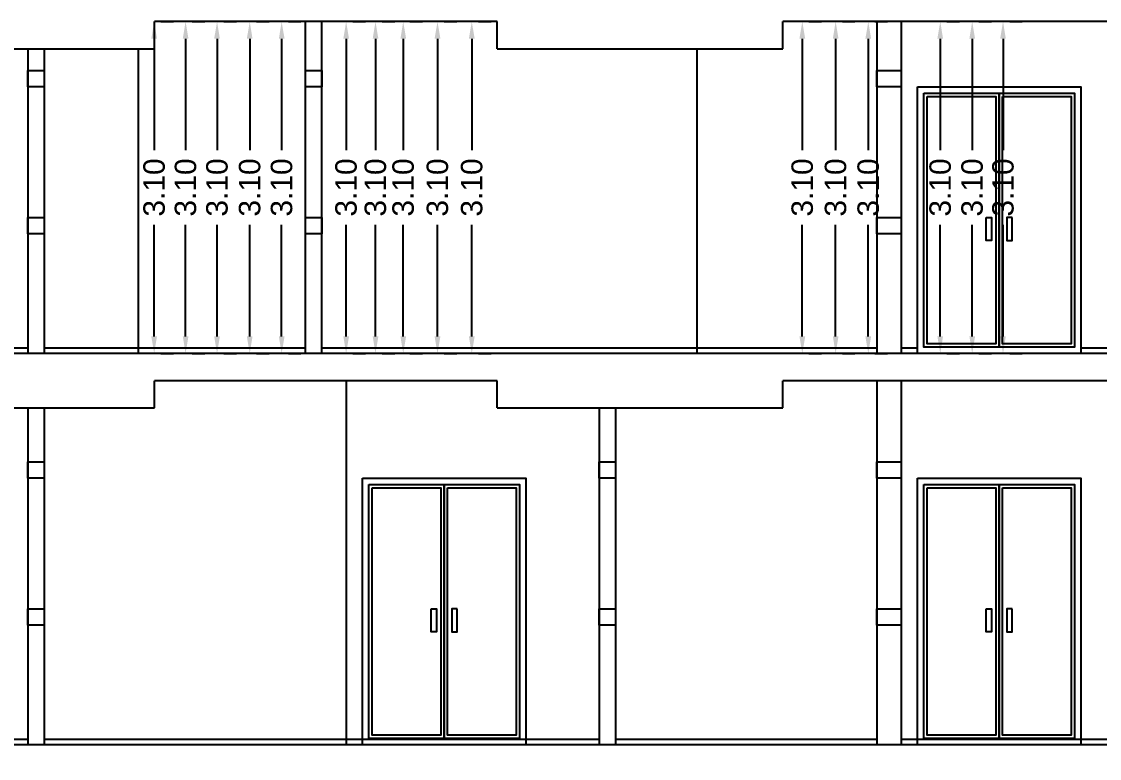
# Model space of a CAD drawing. Header units: metres. Extents: x 2754 to 3501, y 1112 to 1514.
# Drawn here: x 3376.34 to 3386.41, y 1421.4 to 1428.28 of the extents above; entities that cross this region are included whole.
import ezdxf

# ---------------------------------------------------------------- set-up
doc = ezdxf.new("R2010")
doc.units = ezdxf.units.M
for name, color, linetype in [('AR-COLUMN', 2, 'Continuous'), ('AR-ELEVATION', 2, 'Continuous'), ('AR-THIN', 8, 'Continuous'), ('AR-WALL', 7, 'Continuous'), ('BLK_1_FLR_2_AC_ROOM_1', 3, 'Continuous'), ('BLK_1_FLR_2_AC_ROOM_10', 3, 'Continuous'), ('BLK_1_FLR_2_AC_ROOM_11', 3, 'Continuous'), ('BLK_1_FLR_2_AC_ROOM_12', 3, 'Continuous'), ('BLK_1_FLR_2_AC_ROOM_13', 3, 'Continuous'), ('BLK_1_FLR_2_AC_ROOM_14', 3, 'Continuous'), ('BLK_1_FLR_2_AC_ROOM_15', 3, 'Continuous'), ('BLK_1_FLR_2_AC_ROOM_16', 3, 'Continuous'), ('BLK_1_FLR_2_AC_ROOM_2', 3, 'Continuous'), ('BLK_1_FLR_2_AC_ROOM_3', 3, 'Continuous'), ('BLK_1_FLR_2_AC_ROOM_5', 3, 'Continuous'), ('BLK_1_FLR_2_AC_ROOM_6', 3, 'Continuous'), ('BLK_1_FLR_2_AC_ROOM_7', 3, 'Continuous'), ('BLK_1_FLR_2_AC_ROOM_8', 3, 'Continuous'), ('BLK_1_FLR_2_AC_ROOM_9', 3, 'Continuous')]:
    doc.layers.add(name, color=color, linetype=linetype)
doc.styles.get("Standard").update_dxf_attribs({"font": 'arial.ttf'})
doc.dimstyles.new('STANDARD$0', dxfattribs={"dimtxt": 7, "dimasz": 3, "dimexe": 3, "dimexo": 1, "dimgap": 1.5, "dimtad": 1, "dimdec": 1, "dimzin": 1, "dimdsep": 46, "dimlunit": 4, "dimtxsty": 'Standard', "dimblk": 'OBLIQUE', "dimcen": 0.09375, "dimdle": 1, "dimclrd": 8, "dimclre": 8, "dimclrt": 7, "dimadec": 1, "dimazin": 0, "dimtfac": 1, "dimtdec": 1, "dimtix": 1, "dimtmove": 2, "dimatfit": 3, "dimldrblk": 'ARCHTICK', "dimfxl": 0, "dimfrac": 2, "dimtolj": 1, "dimtzin": 0, "dimarcsym": 0})

# ---------------------------------------------------------------- blocks, each defined once
blk = doc.blocks.new('*D68')
at = {"layer": 'BLK_1_FLR_2_AC_ROOM_2', "color": 0, "lineweight": -2}
for p, q in [((3377.939, 1428.279), (3378.056, 1428.279)), ((3377.876, 1428.119), (3377.876, 1427.079)), ((3377.876, 1425.34), (3377.876, 1426.38)), ((3377.939, 1425.18), (3378.056, 1425.18))]:
    blk.add_line(p, q, dxfattribs=at)
at = {"layer": 'BLK_1_FLR_2_AC_ROOM_2', "color": 0}
for points in [[(3377.85, 1428.119), (3377.903, 1428.119), (3377.876, 1428.279)], [(3377.85, 1425.34), (3377.903, 1425.34), (3377.876, 1425.18)]]:
    blk.add_solid(points, dxfattribs=at)
at = {"layer": 'Defpoints', "color": 0}
for p in [(3377.876, 1428.279), (3377.876, 1425.18), (3377.876, 1425.18)]:
    blk.add_point(p, dxfattribs=at)
at = {"layer": 'BLK_1_FLR_2_AC_ROOM_2', "color": 0, "insert": (3377.876, 1426.73), "char_height": 0.2, "attachment_point": 5, "rotation": 90}
blk.add_mtext('\\A1;3.10', dxfattribs=at)
blk = doc.blocks.new('*D69')
at = {"layer": 'BLK_1_FLR_2_AC_ROOM_1', "color": 0, "lineweight": -2}
for p, q in [((3377.645, 1428.279), (3377.763, 1428.279)), ((3377.583, 1428.119), (3377.583, 1427.079)), ((3377.583, 1425.34), (3377.583, 1426.38)), ((3377.645, 1425.18), (3377.763, 1425.18))]:
    blk.add_line(p, q, dxfattribs=at)
at = {"layer": 'BLK_1_FLR_2_AC_ROOM_1', "color": 0}
for points in [[(3377.556, 1428.119), (3377.609, 1428.119), (3377.583, 1428.279)], [(3377.556, 1425.34), (3377.609, 1425.34), (3377.583, 1425.18)]]:
    blk.add_solid(points, dxfattribs=at)
at = {"layer": 'Defpoints', "color": 0}
for p in [(3377.583, 1428.279), (3377.583, 1425.18), (3377.583, 1425.18)]:
    blk.add_point(p, dxfattribs=at)
at = {"layer": 'BLK_1_FLR_2_AC_ROOM_1', "color": 0, "insert": (3377.583, 1426.73), "char_height": 0.2, "attachment_point": 5, "rotation": 90}
blk.add_mtext('\\A1;3.10', dxfattribs=at)
blk = doc.blocks.new('*D70')
at = {"layer": 'BLK_1_FLR_2_AC_ROOM_3', "color": 0, "lineweight": -2}
for p, q in [((3378.232, 1428.279), (3378.35, 1428.279)), ((3378.17, 1428.119), (3378.17, 1427.079)), ((3378.17, 1425.34), (3378.17, 1426.38)), ((3378.232, 1425.18), (3378.35, 1425.18))]:
    blk.add_line(p, q, dxfattribs=at)
at = {"layer": 'BLK_1_FLR_2_AC_ROOM_3', "color": 0}
for points in [[(3378.143, 1428.119), (3378.196, 1428.119), (3378.17, 1428.279)], [(3378.143, 1425.34), (3378.196, 1425.34), (3378.17, 1425.18)]]:
    blk.add_solid(points, dxfattribs=at)
at = {"layer": 'Defpoints', "color": 0}
for p in [(3378.17, 1428.279), (3378.17, 1425.18), (3378.17, 1425.18)]:
    blk.add_point(p, dxfattribs=at)
at = {"layer": 'BLK_1_FLR_2_AC_ROOM_3', "color": 0, "insert": (3378.17, 1426.73), "char_height": 0.2, "attachment_point": 5, "rotation": 90}
blk.add_mtext('\\A1;3.10', dxfattribs=at)
blk = doc.blocks.new('*D71')
at = {"layer": 'BLK_1_FLR_2_AC_ROOM_1', "color": 0, "lineweight": -2}
for p, q in [((3378.537, 1428.279), (3378.655, 1428.279)), ((3378.475, 1428.119), (3378.475, 1427.079)), ((3378.475, 1425.34), (3378.475, 1426.38)), ((3378.537, 1425.18), (3378.655, 1425.18))]:
    blk.add_line(p, q, dxfattribs=at)
at = {"layer": 'BLK_1_FLR_2_AC_ROOM_1', "color": 0}
for points in [[(3378.448, 1428.119), (3378.501, 1428.119), (3378.475, 1428.279)], [(3378.448, 1425.34), (3378.501, 1425.34), (3378.475, 1425.18)]]:
    blk.add_solid(points, dxfattribs=at)
at = {"layer": 'Defpoints', "color": 0}
for p in [(3378.475, 1428.279), (3378.475, 1425.18), (3378.475, 1425.18)]:
    blk.add_point(p, dxfattribs=at)
at = {"layer": 'BLK_1_FLR_2_AC_ROOM_1', "color": 0, "insert": (3378.475, 1426.73), "char_height": 0.2, "attachment_point": 5, "rotation": 90}
blk.add_mtext('\\A1;3.10', dxfattribs=at)
blk = doc.blocks.new('*D72')
at = {"layer": 'BLK_1_FLR_2_AC_ROOM_5', "color": 0, "lineweight": -2}
for p, q in [((3378.836, 1428.279), (3378.953, 1428.279)), ((3378.773, 1428.119), (3378.773, 1427.079)), ((3378.773, 1425.34), (3378.773, 1426.38)), ((3378.836, 1425.18), (3378.953, 1425.18))]:
    blk.add_line(p, q, dxfattribs=at)
at = {"layer": 'BLK_1_FLR_2_AC_ROOM_5', "color": 0}
for points in [[(3378.747, 1428.119), (3378.8, 1428.119), (3378.773, 1428.279)], [(3378.747, 1425.34), (3378.8, 1425.34), (3378.773, 1425.18)]]:
    blk.add_solid(points, dxfattribs=at)
at = {"layer": 'Defpoints', "color": 0}
for p in [(3378.773, 1428.279), (3378.773, 1425.18), (3378.773, 1425.18)]:
    blk.add_point(p, dxfattribs=at)
at = {"layer": 'BLK_1_FLR_2_AC_ROOM_5', "color": 0, "insert": (3378.773, 1426.73), "char_height": 0.2, "attachment_point": 5, "rotation": 90}
blk.add_mtext('\\A1;3.10', dxfattribs=at)
blk = doc.blocks.new('*D73')
at = {"layer": 'BLK_1_FLR_2_AC_ROOM_6', "color": 0, "lineweight": -2}
for p, q in [((3379.438, 1428.279), (3379.555, 1428.279)), ((3379.375, 1428.119), (3379.375, 1427.079)), ((3379.375, 1425.34), (3379.375, 1426.38)), ((3379.438, 1425.18), (3379.555, 1425.18))]:
    blk.add_line(p, q, dxfattribs=at)
at = {"layer": 'BLK_1_FLR_2_AC_ROOM_6', "color": 0}
for points in [[(3379.349, 1428.119), (3379.402, 1428.119), (3379.375, 1428.279)], [(3379.349, 1425.34), (3379.402, 1425.34), (3379.375, 1425.18)]]:
    blk.add_solid(points, dxfattribs=at)
at = {"layer": 'Defpoints', "color": 0}
for p in [(3379.375, 1428.279), (3379.375, 1425.18), (3379.375, 1425.18)]:
    blk.add_point(p, dxfattribs=at)
at = {"layer": 'BLK_1_FLR_2_AC_ROOM_6', "color": 0, "insert": (3379.375, 1426.73), "char_height": 0.2, "attachment_point": 5, "rotation": 90}
blk.add_mtext('\\A1;3.10', dxfattribs=at)
blk = doc.blocks.new('*D74')
at = {"layer": 'BLK_1_FLR_2_AC_ROOM_7', "color": 0, "lineweight": -2}
for p, q in [((3379.712, 1428.279), (3379.829, 1428.279)), ((3379.649, 1428.119), (3379.649, 1427.079)), ((3379.649, 1425.34), (3379.649, 1426.38)), ((3379.712, 1425.18), (3379.829, 1425.18))]:
    blk.add_line(p, q, dxfattribs=at)
at = {"layer": 'BLK_1_FLR_2_AC_ROOM_7', "color": 0}
for points in [[(3379.623, 1428.119), (3379.676, 1428.119), (3379.649, 1428.279)], [(3379.623, 1425.34), (3379.676, 1425.34), (3379.649, 1425.18)]]:
    blk.add_solid(points, dxfattribs=at)
at = {"layer": 'Defpoints', "color": 0}
for p in [(3379.649, 1428.279), (3379.649, 1425.18), (3379.649, 1425.18)]:
    blk.add_point(p, dxfattribs=at)
at = {"layer": 'BLK_1_FLR_2_AC_ROOM_7', "color": 0, "insert": (3379.649, 1426.73), "char_height": 0.2, "attachment_point": 5, "rotation": 90}
blk.add_mtext('\\A1;3.10', dxfattribs=at)
blk = doc.blocks.new('*D75')
at = {"layer": 'BLK_1_FLR_2_AC_ROOM_8', "color": 0, "lineweight": -2}
for p, q in [((3379.971, 1428.279), (3380.088, 1428.279)), ((3379.908, 1428.119), (3379.908, 1427.079)), ((3379.908, 1425.34), (3379.908, 1426.38)), ((3379.971, 1425.18), (3380.088, 1425.18))]:
    blk.add_line(p, q, dxfattribs=at)
at = {"layer": 'BLK_1_FLR_2_AC_ROOM_8', "color": 0}
for points in [[(3379.882, 1428.119), (3379.935, 1428.119), (3379.908, 1428.279)], [(3379.882, 1425.34), (3379.935, 1425.34), (3379.908, 1425.18)]]:
    blk.add_solid(points, dxfattribs=at)
at = {"layer": 'Defpoints', "color": 0}
for p in [(3379.908, 1428.279), (3379.908, 1425.18), (3379.908, 1425.18)]:
    blk.add_point(p, dxfattribs=at)
at = {"layer": 'BLK_1_FLR_2_AC_ROOM_8', "color": 0, "insert": (3379.908, 1426.73), "char_height": 0.2, "attachment_point": 5, "rotation": 90}
blk.add_mtext('\\A1;3.10', dxfattribs=at)
blk = doc.blocks.new('*D76')
at = {"layer": 'BLK_1_FLR_2_AC_ROOM_9', "color": 0, "lineweight": -2}
for p, q in [((3380.291, 1428.279), (3380.408, 1428.279)), ((3380.228, 1428.119), (3380.228, 1427.079)), ((3380.228, 1425.34), (3380.228, 1426.38)), ((3380.291, 1425.18), (3380.408, 1425.18))]:
    blk.add_line(p, q, dxfattribs=at)
at = {"layer": 'BLK_1_FLR_2_AC_ROOM_9', "color": 0}
for points in [[(3380.201, 1428.119), (3380.255, 1428.119), (3380.228, 1428.279)], [(3380.201, 1425.34), (3380.255, 1425.34), (3380.228, 1425.18)]]:
    blk.add_solid(points, dxfattribs=at)
at = {"layer": 'Defpoints', "color": 0}
for p in [(3380.228, 1428.279), (3380.228, 1425.18), (3380.228, 1425.18)]:
    blk.add_point(p, dxfattribs=at)
at = {"layer": 'BLK_1_FLR_2_AC_ROOM_9', "color": 0, "insert": (3380.228, 1426.73), "char_height": 0.2, "attachment_point": 5, "rotation": 90}
blk.add_mtext('\\A1;3.10', dxfattribs=at)
blk = doc.blocks.new('*D77')
at = {"layer": 'BLK_1_FLR_2_AC_ROOM_10', "color": 0, "lineweight": -2}
for p, q in [((3380.61, 1428.279), (3380.728, 1428.279)), ((3380.548, 1428.119), (3380.548, 1427.079)), ((3380.548, 1425.34), (3380.548, 1426.38)), ((3380.61, 1425.18), (3380.728, 1425.18))]:
    blk.add_line(p, q, dxfattribs=at)
at = {"layer": 'BLK_1_FLR_2_AC_ROOM_10', "color": 0}
for points in [[(3380.521, 1428.119), (3380.575, 1428.119), (3380.548, 1428.279)], [(3380.521, 1425.34), (3380.575, 1425.34), (3380.548, 1425.18)]]:
    blk.add_solid(points, dxfattribs=at)
at = {"layer": 'Defpoints', "color": 0}
for p in [(3380.548, 1428.279), (3380.548, 1425.18), (3380.548, 1425.18)]:
    blk.add_point(p, dxfattribs=at)
at = {"layer": 'BLK_1_FLR_2_AC_ROOM_10', "color": 0, "insert": (3380.548, 1426.73), "char_height": 0.2, "attachment_point": 5, "rotation": 90}
blk.add_mtext('\\A1;3.10', dxfattribs=at)
blk = doc.blocks.new('*D78')
at = {"layer": 'BLK_1_FLR_2_AC_ROOM_11', "color": 0, "lineweight": -2}
for p, q in [((3383.696, 1428.279), (3383.814, 1428.279)), ((3383.634, 1428.119), (3383.634, 1427.079)), ((3383.634, 1425.34), (3383.634, 1426.38)), ((3383.696, 1425.18), (3383.814, 1425.18))]:
    blk.add_line(p, q, dxfattribs=at)
at = {"layer": 'BLK_1_FLR_2_AC_ROOM_11', "color": 0}
for points in [[(3383.607, 1428.119), (3383.661, 1428.119), (3383.634, 1428.279)], [(3383.607, 1425.34), (3383.661, 1425.34), (3383.634, 1425.18)]]:
    blk.add_solid(points, dxfattribs=at)
at = {"layer": 'Defpoints', "color": 0}
for p in [(3383.634, 1428.279), (3383.634, 1425.18), (3383.634, 1425.18)]:
    blk.add_point(p, dxfattribs=at)
at = {"layer": 'BLK_1_FLR_2_AC_ROOM_11', "color": 0, "insert": (3383.634, 1426.73), "char_height": 0.2, "attachment_point": 5, "rotation": 90}
blk.add_mtext('\\A1;3.10', dxfattribs=at)
blk = doc.blocks.new('*D79')
at = {"layer": 'BLK_1_FLR_2_AC_ROOM_12', "color": 0, "lineweight": -2}
for p, q in [((3384.008, 1428.279), (3384.125, 1428.279)), ((3383.945, 1428.119), (3383.945, 1427.079)), ((3383.945, 1425.34), (3383.945, 1426.38)), ((3384.008, 1425.18), (3384.125, 1425.18))]:
    blk.add_line(p, q, dxfattribs=at)
at = {"layer": 'BLK_1_FLR_2_AC_ROOM_12', "color": 0}
for points in [[(3383.919, 1428.119), (3383.972, 1428.119), (3383.945, 1428.279)], [(3383.919, 1425.34), (3383.972, 1425.34), (3383.945, 1425.18)]]:
    blk.add_solid(points, dxfattribs=at)
at = {"layer": 'Defpoints', "color": 0}
for p in [(3383.945, 1428.279), (3383.945, 1425.18), (3383.945, 1425.18)]:
    blk.add_point(p, dxfattribs=at)
at = {"layer": 'BLK_1_FLR_2_AC_ROOM_12', "color": 0, "insert": (3383.945, 1426.73), "char_height": 0.2, "attachment_point": 5, "rotation": 90}
blk.add_mtext('\\A1;3.10', dxfattribs=at)
blk = doc.blocks.new('*D80')
at = {"layer": 'BLK_1_FLR_2_AC_ROOM_13', "color": 0, "lineweight": -2}
for p, q in [((3384.312, 1428.279), (3384.43, 1428.279)), ((3384.25, 1428.119), (3384.25, 1427.079)), ((3384.25, 1425.34), (3384.25, 1426.38)), ((3384.312, 1425.18), (3384.43, 1425.18))]:
    blk.add_line(p, q, dxfattribs=at)
at = {"layer": 'BLK_1_FLR_2_AC_ROOM_13', "color": 0}
for points in [[(3384.223, 1428.119), (3384.276, 1428.119), (3384.25, 1428.279)], [(3384.223, 1425.34), (3384.276, 1425.34), (3384.25, 1425.18)]]:
    blk.add_solid(points, dxfattribs=at)
at = {"layer": 'Defpoints', "color": 0}
for p in [(3384.25, 1428.279), (3384.25, 1425.18), (3384.25, 1425.18)]:
    blk.add_point(p, dxfattribs=at)
at = {"layer": 'BLK_1_FLR_2_AC_ROOM_13', "color": 0, "insert": (3384.25, 1426.73), "char_height": 0.2, "attachment_point": 5, "rotation": 90}
blk.add_mtext('\\A1;3.10', dxfattribs=at)
blk = doc.blocks.new('*D81')
at = {"layer": 'BLK_1_FLR_2_AC_ROOM_14', "color": 0, "lineweight": -2}
for p, q in [((3384.984, 1428.279), (3385.102, 1428.279)), ((3384.922, 1428.119), (3384.922, 1427.079)), ((3384.922, 1425.34), (3384.922, 1426.38)), ((3384.984, 1425.18), (3385.102, 1425.18))]:
    blk.add_line(p, q, dxfattribs=at)
at = {"layer": 'BLK_1_FLR_2_AC_ROOM_14', "color": 0}
for points in [[(3384.895, 1428.119), (3384.948, 1428.119), (3384.922, 1428.279)], [(3384.895, 1425.34), (3384.948, 1425.34), (3384.922, 1425.18)]]:
    blk.add_solid(points, dxfattribs=at)
at = {"layer": 'Defpoints', "color": 0}
for p in [(3384.922, 1428.279), (3384.922, 1425.18), (3384.922, 1425.18)]:
    blk.add_point(p, dxfattribs=at)
at = {"layer": 'BLK_1_FLR_2_AC_ROOM_14', "color": 0, "insert": (3384.922, 1426.73), "char_height": 0.2, "attachment_point": 5, "rotation": 90}
blk.add_mtext('\\A1;3.10', dxfattribs=at)
blk = doc.blocks.new('*D82')
at = {"layer": 'BLK_1_FLR_2_AC_ROOM_15', "color": 0, "lineweight": -2}
for p, q in [((3385.283, 1428.279), (3385.4, 1428.279)), ((3385.22, 1428.119), (3385.22, 1427.079)), ((3385.22, 1425.34), (3385.22, 1426.38)), ((3385.283, 1425.18), (3385.4, 1425.18))]:
    blk.add_line(p, q, dxfattribs=at)
at = {"layer": 'BLK_1_FLR_2_AC_ROOM_15', "color": 0}
for points in [[(3385.194, 1428.119), (3385.247, 1428.119), (3385.22, 1428.279)], [(3385.194, 1425.34), (3385.247, 1425.34), (3385.22, 1425.18)]]:
    blk.add_solid(points, dxfattribs=at)
at = {"layer": 'Defpoints', "color": 0}
for p in [(3385.22, 1428.279), (3385.22, 1425.18), (3385.22, 1425.18)]:
    blk.add_point(p, dxfattribs=at)
at = {"layer": 'BLK_1_FLR_2_AC_ROOM_15', "color": 0, "insert": (3385.22, 1426.73), "char_height": 0.2, "attachment_point": 5, "rotation": 90}
blk.add_mtext('\\A1;3.10', dxfattribs=at)
blk = doc.blocks.new('*D83')
at = {"layer": 'BLK_1_FLR_2_AC_ROOM_16', "color": 0, "lineweight": -2}
for p, q in [((3385.57, 1428.279), (3385.688, 1428.279)), ((3385.508, 1428.119), (3385.508, 1427.079)), ((3385.508, 1425.34), (3385.508, 1426.38)), ((3385.57, 1425.18), (3385.688, 1425.18))]:
    blk.add_line(p, q, dxfattribs=at)
at = {"layer": 'BLK_1_FLR_2_AC_ROOM_16', "color": 0}
for points in [[(3385.481, 1428.119), (3385.534, 1428.119), (3385.508, 1428.279)], [(3385.481, 1425.34), (3385.534, 1425.34), (3385.508, 1425.18)]]:
    blk.add_solid(points, dxfattribs=at)
at = {"layer": 'Defpoints', "color": 0}
for p in [(3385.508, 1428.279), (3385.508, 1425.18), (3385.508, 1425.18)]:
    blk.add_point(p, dxfattribs=at)
at = {"layer": 'BLK_1_FLR_2_AC_ROOM_16', "color": 0, "insert": (3385.508, 1426.73), "char_height": 0.2, "attachment_point": 5, "rotation": 90}
blk.add_mtext('\\A1;3.10', dxfattribs=at)

msp = doc.modelspace()

# ---------------------------------------------------------------- linework, layer by layer
at = {"color": 6}
for p, q in [((3377.43758, 1425.18042), (3377.43758, 1428.02522)), ((3382.6524, 1425.18042), (3382.6524, 1428.02522)), ((3379.3758, 1424.92642), (3379.3758, 1421.52642))]:
    msp.add_line(p, q, dxfattribs=at)
at = {"color": 7}
for p, q in [((3385.4718, 1427.60962), (3385.4718, 1425.24042)), ((3380.2902, 1423.95562), (3380.2902, 1421.58642)), ((3385.4718, 1423.95562), (3385.4718, 1421.58642))]:
    msp.add_line(p, q, dxfattribs=at)
for points in [[(3384.7098, 1427.66962), (3386.2338, 1427.66962), (3386.2338, 1425.18042), (3384.7098, 1425.18042)], [(3384.7698, 1427.60962), (3386.1738, 1427.60962), (3386.1738, 1425.24042), (3384.7698, 1425.24042)], [(3384.7698, 1427.60962), (3385.4718, 1427.60962), (3385.4718, 1425.24042), (3384.7698, 1425.24042)], [(3385.4718, 1427.60962), (3386.1738, 1427.60962), (3386.1738, 1425.24042), (3385.4718, 1425.24042)], [(3384.7998, 1427.57962), (3385.4418, 1427.57962), (3385.4418, 1425.27042), (3384.7998, 1425.27042)], [(3385.5018, 1427.57962), (3386.1438, 1427.57962), (3386.1438, 1425.27042), (3385.5018, 1425.27042)], [(3385.34968, 1426.4487), (3385.40014, 1426.4487), (3385.40014, 1426.23583), (3385.34968, 1426.23583)], [(3385.59393, 1426.4487), (3385.54347, 1426.4487), (3385.54347, 1426.23583), (3385.59393, 1426.23583)], [(3379.5282, 1424.01562), (3381.0522, 1424.01562), (3381.0522, 1421.52642), (3379.5282, 1421.52642)], [(3384.7098, 1424.01562), (3386.2338, 1424.01562), (3386.2338, 1421.52642), (3384.7098, 1421.52642)], [(3379.5882, 1423.95562), (3380.9922, 1423.95562), (3380.9922, 1421.58642), (3379.5882, 1421.58642)], [(3379.5882, 1423.95562), (3380.2902, 1423.95562), (3380.2902, 1421.58642), (3379.5882, 1421.58642)], [(3379.6182, 1423.92562), (3380.2602, 1423.92562), (3380.2602, 1421.61642), (3379.6182, 1421.61642)], [(3380.2902, 1423.95562), (3380.9922, 1423.95562), (3380.9922, 1421.58642), (3380.2902, 1421.58642)], [(3380.3202, 1423.92562), (3380.9622, 1423.92562), (3380.9622, 1421.61642), (3380.3202, 1421.61642)], [(3384.7698, 1423.95562), (3386.1738, 1423.95562), (3386.1738, 1421.58642), (3384.7698, 1421.58642)], [(3384.7698, 1423.95562), (3385.4718, 1423.95562), (3385.4718, 1421.58642), (3384.7698, 1421.58642)], [(3384.7998, 1423.92562), (3385.4418, 1423.92562), (3385.4418, 1421.61642), (3384.7998, 1421.61642)], [(3385.4718, 1423.95562), (3386.1738, 1423.95562), (3386.1738, 1421.58642), (3385.4718, 1421.58642)], [(3385.5018, 1423.92562), (3386.1438, 1423.92562), (3386.1438, 1421.61642), (3385.5018, 1421.61642)], [(3380.16808, 1422.7947), (3380.21854, 1422.7947), (3380.21854, 1422.58183), (3380.16808, 1422.58183)], [(3380.41233, 1422.7947), (3380.36187, 1422.7947), (3380.36187, 1422.58183), (3380.41233, 1422.58183)], [(3385.34968, 1422.7947), (3385.40014, 1422.7947), (3385.40014, 1422.58183), (3385.34968, 1422.58183)], [(3385.59393, 1422.7947), (3385.54347, 1422.7947), (3385.54347, 1422.58183), (3385.59393, 1422.58183)]]:
    msp.add_lwpolyline(points, close=True, dxfattribs=at)
at = {"layer": 'AR-COLUMN'}
for p, q in [((3380.78551, 1428.27922), (3377.5851, 1428.27922)), ((3377.5851, 1428.02522), (3377.5851, 1428.27922)), ((3380.78551, 1428.02522), (3380.78551, 1428.27922)), ((3383.45251, 1428.02522), (3383.45251, 1428.27922)), ((3374.9181, 1428.02522), (3377.5851, 1428.02522)), ((3380.78551, 1428.02522), (3383.45251, 1428.02522)), ((3380.78551, 1424.92642), (3377.5851, 1424.92642)), ((3377.5851, 1424.67242), (3377.5851, 1424.92642)), ((3380.78551, 1424.67242), (3380.78551, 1424.92642)), ((3383.45251, 1424.67242), (3383.45251, 1424.92642)), ((3374.9181, 1424.67242), (3377.5851, 1424.67242)), ((3380.78551, 1424.67242), (3383.45251, 1424.67242))]:
    msp.add_line(p, q, dxfattribs=at)
for points in [[(3392.4568, 1427.00922), (3390.12, 1427.00922), (3390.12, 1427.00922), (3390.12, 1427.00922), (3390.12, 1427.21242), (3389.8152, 1427.21242), (3389.8152, 1427.36482), (3389.5104, 1427.36482), (3389.5104, 1427.51722), (3389.2056, 1427.51722), (3389.2056, 1427.66962), (3388.9008, 1427.66962), (3388.9008, 1427.82202), (3388.596, 1427.82202), (3388.596, 1427.97442), (3388.2912, 1427.97442), (3388.2912, 1428.12682), (3387.9864, 1428.12682), (3387.9864, 1428.27922), (3387.9864, 1428.27922), (3387.9864, 1428.27922), (3383.45251, 1428.27922)], [(3387.1736, 1425.18042), (3370.21073, 1425.18042)], [(3392.4568, 1423.35522), (3390.12, 1423.35522), (3390.12, 1423.35522), (3390.12, 1423.35522), (3390.12, 1423.55842), (3389.8152, 1423.55842), (3389.8152, 1423.71082), (3389.5104, 1423.71082), (3389.5104, 1423.86322), (3389.2056, 1423.86322), (3389.2056, 1424.01562), (3388.9008, 1424.01562), (3388.9008, 1424.16802), (3388.596, 1424.16802), (3388.596, 1424.32042), (3388.2912, 1424.32042), (3388.2912, 1424.47282), (3387.9864, 1424.47282), (3387.9864, 1424.62522), (3387.6816, 1424.62522), (3387.6816, 1424.77762), (3387.3768, 1424.77762), (3387.3768, 1424.92642), (3383.45251, 1424.92642)], [(3387.1736, 1421.52642), (3370.21073, 1421.52642)]]:
    msp.add_lwpolyline(points, dxfattribs=at)
for points in [[(3376.404, 1427.82202), (3376.5564, 1427.82202), (3376.5564, 1427.66962), (3376.404, 1427.66962)], [(3378.9948, 1427.82202), (3379.1472, 1427.82202), (3379.1472, 1427.66962), (3378.9948, 1427.66962)], [(3384.3288, 1427.82202), (3384.5574, 1427.82202), (3384.5574, 1427.66962), (3384.3288, 1427.66962)], [(3376.404, 1426.45042), (3376.5564, 1426.45042), (3376.5564, 1426.29802), (3376.404, 1426.29802)], [(3378.9948, 1426.45042), (3379.1472, 1426.45042), (3379.1472, 1426.29802), (3378.9948, 1426.29802)], [(3384.3288, 1426.45042), (3384.5574, 1426.45042), (3384.5574, 1426.29802), (3384.3288, 1426.29802)], [(3376.404, 1424.16802), (3376.5564, 1424.16802), (3376.5564, 1424.01562), (3376.404, 1424.01562)], [(3381.738, 1424.16802), (3381.8904, 1424.16802), (3381.8904, 1424.01562), (3381.738, 1424.01562)], [(3384.3288, 1424.16802), (3384.5574, 1424.16802), (3384.5574, 1424.01562), (3384.3288, 1424.01562)], [(3376.404, 1422.79642), (3376.5564, 1422.79642), (3376.5564, 1422.64402), (3376.404, 1422.64402)], [(3381.738, 1422.79642), (3381.8904, 1422.79642), (3381.8904, 1422.64402), (3381.738, 1422.64402)], [(3384.3288, 1422.79642), (3384.5574, 1422.79642), (3384.5574, 1422.64402), (3384.3288, 1422.64402)]]:
    msp.add_lwpolyline(points, close=True, dxfattribs=at)
at = {"layer": 'AR-ELEVATION'}
msp.add_line((3382.6524, 1425.23122), (3382.6524, 1428.02522), dxfattribs=at)
at = {"layer": 'AR-THIN'}
for p, q in [((3376.404, 1425.23122), (3372.7464, 1425.23122)), ((3378.9948, 1425.23122), (3376.5564, 1425.23122)), ((3384.3288, 1425.23122), (3379.1472, 1425.23122)), ((3384.7098, 1425.23122), (3384.5574, 1425.23122)), ((3376.404, 1421.57722), (3372.7464, 1421.57722)), ((3381.738, 1421.57722), (3376.5564, 1421.57722)), ((3384.3288, 1421.57722), (3381.8904, 1421.57722))]:
    msp.add_line(p, q, dxfattribs=at)
for points in [[(3392.2282, 1423.55842), (3390.2724, 1423.55842), (3390.2724, 1423.71082), (3389.9676, 1423.71082), (3389.9676, 1423.86322), (3389.6628, 1423.86322), (3389.6628, 1424.01562), (3389.358, 1424.01562), (3389.358, 1424.16802), (3389.0532, 1424.16802), (3389.0532, 1424.32042), (3388.7484, 1424.32042), (3388.7484, 1424.47282), (3388.4436, 1424.47282), (3388.4436, 1424.62522), (3388.1388, 1424.62522), (3388.1388, 1424.77762), (3387.834, 1424.77762), (3387.834, 1424.93002), (3387.5292, 1424.93002), (3387.5292, 1425.08242), (3387.2244, 1425.08242), (3387.2244, 1425.23122), (3386.2338, 1425.23122)], [(3392.2282, 1419.90442), (3390.2724, 1419.90442), (3390.2724, 1420.05682), (3389.9676, 1420.05682), (3389.9676, 1420.20922), (3389.6628, 1420.20922), (3389.6628, 1420.36162), (3389.358, 1420.36162), (3389.358, 1420.51402), (3389.0532, 1420.51402), (3389.0532, 1420.66642), (3388.7484, 1420.66642), (3388.7484, 1420.81882), (3388.4436, 1420.81882), (3388.4436, 1420.97122), (3388.1388, 1420.97122), (3388.1388, 1421.12362), (3387.834, 1421.12362), (3387.834, 1421.27602), (3387.5292, 1421.27602), (3387.5292, 1421.42842), (3387.2244, 1421.42842), (3387.2244, 1421.57722), (3384.5574, 1421.57722)]]:
    msp.add_lwpolyline(points, dxfattribs=at)
at = {"layer": 'AR-WALL'}
for p, q in [((3378.9948, 1425.18042), (3378.9948, 1428.27922)), ((3379.1472, 1425.18042), (3379.1472, 1428.27922)), ((3384.3288, 1428.27922), (3384.3288, 1425.18042)), ((3384.5574, 1428.27922), (3384.5574, 1425.18042)), ((3376.404, 1428.02522), (3376.404, 1425.18042)), ((3376.5564, 1428.02522), (3376.5564, 1425.18042)), ((3384.3288, 1424.92642), (3384.3288, 1421.52642)), ((3384.5574, 1424.92642), (3384.5574, 1421.52642)), ((3376.404, 1424.67242), (3376.404, 1421.52642)), ((3376.5564, 1424.67242), (3376.5564, 1421.52642)), ((3381.738, 1424.67242), (3381.738, 1421.52642)), ((3381.8904, 1424.67242), (3381.8904, 1421.52642))]:
    msp.add_line(p, q, dxfattribs=at)

# ---------------------------------------------------------------- dimensions: what is measured, and where the dimension line sits
at = {"layer": 'BLK_1_FLR_2_AC_ROOM_1', "color": 3}
for base, p1, p2, picture, middle in [((3377.58274, 1425.18042), (3377.58274, 1428.27922), (3377.58274, 1425.18042), '*D69', (3377.58274, 1426.72982)), ((3378.47481, 1425.18042), (3378.47481, 1428.27922), (3378.47481, 1425.18042), '*D71', (3378.47481, 1426.72982))]:
    dim = msp.add_linear_dim(base=base, p1=p1, p2=p2, angle=90, dimstyle='STANDARD$0', override={"dimtxt": 0.2, "dimasz": 0.16, "dimexe": 0.18, "dimexo": 0.0625, "dimgap": 0.09, "dimtad": 0, "dimdec": 2, "dimzin": 0, "dimlunit": 2, "dimpost": '', "dimcen": 0.09, "dimdle": 0, "dimclrd": 0, "dimclre": 0, "dimclrt": 0, "dimadec": 2, "dimtdec": 2, "dimtix": 0, "dimtofl": 0, "dimtmove": 1, "dimfxl": 5, "dimfrac": 0}, dxfattribs=at)
    dim.commit()
    dim.dimension.update_dxf_attribs({"geometry": picture, "text_midpoint": middle})
at = {"layer": 'BLK_1_FLR_2_AC_ROOM_10', "color": 3}
dim = msp.add_linear_dim(base=(3380.54792, 1425.18042), p1=(3380.54792, 1428.27922), p2=(3380.54792, 1425.18042), angle=90, dimstyle='STANDARD$0', override={"dimtxt": 0.2, "dimasz": 0.16, "dimexe": 0.18, "dimexo": 0.0625, "dimgap": 0.09, "dimtad": 0, "dimdec": 2, "dimzin": 0, "dimlunit": 2, "dimpost": '', "dimcen": 0.09, "dimdle": 0, "dimclrd": 0, "dimclre": 0, "dimclrt": 0, "dimadec": 2, "dimtdec": 2, "dimtix": 0, "dimtofl": 0, "dimtmove": 1, "dimfxl": 5, "dimfrac": 0}, dxfattribs=at)
dim.commit()
dim.dimension.update_dxf_attribs({"geometry": '*D77', "text_midpoint": (3380.54792, 1426.72982)})
at = {"layer": 'BLK_1_FLR_2_AC_ROOM_11', "color": 3}
dim = msp.add_linear_dim(base=(3383.63387, 1425.18042), p1=(3383.63387, 1428.27922), p2=(3383.63387, 1425.18042), angle=90, dimstyle='STANDARD$0', override={"dimtxt": 0.2, "dimasz": 0.16, "dimexe": 0.18, "dimexo": 0.0625, "dimgap": 0.09, "dimtad": 0, "dimdec": 2, "dimzin": 0, "dimlunit": 2, "dimpost": '', "dimcen": 0.09, "dimdle": 0, "dimclrd": 0, "dimclre": 0, "dimclrt": 0, "dimadec": 2, "dimtdec": 2, "dimtix": 0, "dimtofl": 0, "dimtmove": 1, "dimfxl": 5, "dimfrac": 0}, dxfattribs=at)
dim.commit()
dim.dimension.update_dxf_attribs({"geometry": '*D78', "text_midpoint": (3383.63387, 1426.72982)})
at = {"layer": 'BLK_1_FLR_2_AC_ROOM_12', "color": 3}
dim = msp.add_linear_dim(base=(3383.94538, 1425.18042), p1=(3383.94538, 1428.27922), p2=(3383.94538, 1425.18042), angle=90, dimstyle='STANDARD$0', override={"dimtxt": 0.2, "dimasz": 0.16, "dimexe": 0.18, "dimexo": 0.0625, "dimgap": 0.09, "dimtad": 0, "dimdec": 2, "dimzin": 0, "dimlunit": 2, "dimpost": '', "dimcen": 0.09, "dimdle": 0, "dimclrd": 0, "dimclre": 0, "dimclrt": 0, "dimadec": 2, "dimtdec": 2, "dimtix": 0, "dimtofl": 0, "dimtmove": 1, "dimfxl": 5, "dimfrac": 0}, dxfattribs=at)
dim.commit()
dim.dimension.update_dxf_attribs({"geometry": '*D79', "text_midpoint": (3383.94538, 1426.72982)})
at = {"layer": 'BLK_1_FLR_2_AC_ROOM_13', "color": 3}
dim = msp.add_linear_dim(base=(3384.24981, 1425.18042), p1=(3384.24981, 1428.27922), p2=(3384.24981, 1425.18042), angle=90, dimstyle='STANDARD$0', override={"dimtxt": 0.2, "dimasz": 0.16, "dimexe": 0.18, "dimexo": 0.0625, "dimgap": 0.09, "dimtad": 0, "dimdec": 2, "dimzin": 0, "dimlunit": 2, "dimpost": '', "dimcen": 0.09, "dimdle": 0, "dimclrd": 0, "dimclre": 0, "dimclrt": 0, "dimadec": 2, "dimtdec": 2, "dimtix": 0, "dimtofl": 0, "dimtmove": 1, "dimfxl": 5, "dimfrac": 0}, dxfattribs=at)
dim.commit()
dim.dimension.update_dxf_attribs({"geometry": '*D80', "text_midpoint": (3384.24981, 1426.72982)})
at = {"layer": 'BLK_1_FLR_2_AC_ROOM_14', "color": 3}
dim = msp.add_linear_dim(base=(3384.92181, 1425.18042), p1=(3384.92181, 1428.27922), p2=(3384.92181, 1425.18042), angle=90, dimstyle='STANDARD$0', override={"dimtxt": 0.2, "dimasz": 0.16, "dimexe": 0.18, "dimexo": 0.0625, "dimgap": 0.09, "dimtad": 0, "dimdec": 2, "dimzin": 0, "dimlunit": 2, "dimpost": '', "dimcen": 0.09, "dimdle": 0, "dimclrd": 0, "dimclre": 0, "dimclrt": 0, "dimadec": 2, "dimtdec": 2, "dimtix": 0, "dimtofl": 0, "dimtmove": 1, "dimfxl": 5, "dimfrac": 0}, dxfattribs=at)
dim.commit()
dim.dimension.update_dxf_attribs({"geometry": '*D81', "text_midpoint": (3384.92181, 1426.72982)})
at = {"layer": 'BLK_1_FLR_2_AC_ROOM_15', "color": 3}
dim = msp.add_linear_dim(base=(3385.2204, 1425.18042), p1=(3385.2204, 1428.27922), p2=(3385.2204, 1425.18042), angle=90, dimstyle='STANDARD$0', override={"dimtxt": 0.2, "dimasz": 0.16, "dimexe": 0.18, "dimexo": 0.0625, "dimgap": 0.09, "dimtad": 0, "dimdec": 2, "dimzin": 0, "dimlunit": 2, "dimpost": '', "dimcen": 0.09, "dimdle": 0, "dimclrd": 0, "dimclre": 0, "dimclrt": 0, "dimadec": 2, "dimtdec": 2, "dimtix": 0, "dimtofl": 0, "dimtmove": 1, "dimfxl": 5, "dimfrac": 0}, dxfattribs=at)
dim.commit()
dim.dimension.update_dxf_attribs({"geometry": '*D82', "text_midpoint": (3385.2204, 1426.72982)})
at = {"layer": 'BLK_1_FLR_2_AC_ROOM_16', "color": 3}
dim = msp.add_linear_dim(base=(3385.50775, 1425.18042), p1=(3385.50775, 1428.27922), p2=(3385.50775, 1425.18042), angle=90, dimstyle='STANDARD$0', override={"dimtxt": 0.2, "dimasz": 0.16, "dimexe": 0.18, "dimexo": 0.0625, "dimgap": 0.09, "dimtad": 0, "dimdec": 2, "dimzin": 0, "dimlunit": 2, "dimpost": '', "dimcen": 0.09, "dimdle": 0, "dimclrd": 0, "dimclre": 0, "dimclrt": 0, "dimadec": 2, "dimtdec": 2, "dimtix": 0, "dimtofl": 0, "dimtmove": 1, "dimfxl": 5, "dimfrac": 0}, dxfattribs=at)
dim.commit()
dim.dimension.update_dxf_attribs({"geometry": '*D83', "text_midpoint": (3385.50775, 1426.72982)})
at = {"layer": 'BLK_1_FLR_2_AC_ROOM_2', "color": 3}
dim = msp.add_linear_dim(base=(3377.87643, 1425.18042), p1=(3377.87643, 1428.27922), p2=(3377.87643, 1425.18042), angle=90, dimstyle='STANDARD$0', override={"dimtxt": 0.2, "dimasz": 0.16, "dimexe": 0.18, "dimexo": 0.0625, "dimgap": 0.09, "dimtad": 0, "dimdec": 2, "dimzin": 0, "dimlunit": 2, "dimpost": '', "dimcen": 0.09, "dimdle": 0, "dimclrd": 0, "dimclre": 0, "dimclrt": 0, "dimadec": 2, "dimtdec": 2, "dimtix": 0, "dimtofl": 0, "dimtmove": 1, "dimfxl": 5, "dimfrac": 0}, dxfattribs=at)
dim.commit()
dim.dimension.update_dxf_attribs({"geometry": '*D68', "text_midpoint": (3377.87643, 1426.72982)})
at = {"layer": 'BLK_1_FLR_2_AC_ROOM_3', "color": 3}
dim = msp.add_linear_dim(base=(3378.16967, 1425.18042), p1=(3378.16967, 1428.27922), p2=(3378.16967, 1425.18042), angle=90, dimstyle='STANDARD$0', override={"dimtxt": 0.2, "dimasz": 0.16, "dimexe": 0.18, "dimexo": 0.0625, "dimgap": 0.09, "dimtad": 0, "dimdec": 2, "dimzin": 0, "dimlunit": 2, "dimpost": '', "dimcen": 0.09, "dimdle": 0, "dimclrd": 0, "dimclre": 0, "dimclrt": 0, "dimadec": 2, "dimtdec": 2, "dimtix": 0, "dimtofl": 0, "dimtmove": 1, "dimfxl": 5, "dimfrac": 0}, dxfattribs=at)
dim.commit()
dim.dimension.update_dxf_attribs({"geometry": '*D70', "text_midpoint": (3378.16967, 1426.72982)})
at = {"layer": 'BLK_1_FLR_2_AC_ROOM_5', "color": 3}
dim = msp.add_linear_dim(base=(3378.77346, 1425.18042), p1=(3378.77346, 1428.27922), p2=(3378.77346, 1425.18042), angle=90, dimstyle='STANDARD$0', override={"dimtxt": 0.2, "dimasz": 0.16, "dimexe": 0.18, "dimexo": 0.0625, "dimgap": 0.09, "dimtad": 0, "dimdec": 2, "dimzin": 0, "dimlunit": 2, "dimpost": '', "dimcen": 0.09, "dimdle": 0, "dimclrd": 0, "dimclre": 0, "dimclrt": 0, "dimadec": 2, "dimtdec": 2, "dimtix": 0, "dimtofl": 0, "dimtmove": 1, "dimfxl": 5, "dimfrac": 0}, dxfattribs=at)
dim.commit()
dim.dimension.update_dxf_attribs({"geometry": '*D72', "text_midpoint": (3378.77346, 1426.72982)})
at = {"layer": 'BLK_1_FLR_2_AC_ROOM_6', "color": 3}
dim = msp.add_linear_dim(base=(3379.37529, 1425.18042), p1=(3379.37529, 1428.27922), p2=(3379.37529, 1425.18042), angle=90, dimstyle='STANDARD$0', override={"dimtxt": 0.2, "dimasz": 0.16, "dimexe": 0.18, "dimexo": 0.0625, "dimgap": 0.09, "dimtad": 0, "dimdec": 2, "dimzin": 0, "dimlunit": 2, "dimpost": '', "dimcen": 0.09, "dimdle": 0, "dimclrd": 0, "dimclre": 0, "dimclrt": 0, "dimadec": 2, "dimtdec": 2, "dimtix": 0, "dimtofl": 0, "dimtmove": 1, "dimfxl": 5, "dimfrac": 0}, dxfattribs=at)
dim.commit()
dim.dimension.update_dxf_attribs({"geometry": '*D73', "text_midpoint": (3379.37529, 1426.72982)})
at = {"layer": 'BLK_1_FLR_2_AC_ROOM_7', "color": 3}
dim = msp.add_linear_dim(base=(3379.64941, 1425.18042), p1=(3379.64941, 1428.27922), p2=(3379.64941, 1425.18042), angle=90, dimstyle='STANDARD$0', override={"dimtxt": 0.2, "dimasz": 0.16, "dimexe": 0.18, "dimexo": 0.0625, "dimgap": 0.09, "dimtad": 0, "dimdec": 2, "dimzin": 0, "dimlunit": 2, "dimpost": '', "dimcen": 0.09, "dimdle": 0, "dimclrd": 0, "dimclre": 0, "dimclrt": 0, "dimadec": 2, "dimtdec": 2, "dimtix": 0, "dimtofl": 0, "dimtmove": 1, "dimfxl": 5, "dimfrac": 0}, dxfattribs=at)
dim.commit()
dim.dimension.update_dxf_attribs({"geometry": '*D74', "text_midpoint": (3379.64941, 1426.72982)})
at = {"layer": 'BLK_1_FLR_2_AC_ROOM_8', "color": 3}
dim = msp.add_linear_dim(base=(3379.90831, 1425.18042), p1=(3379.90831, 1428.27922), p2=(3379.90831, 1425.18042), angle=90, dimstyle='STANDARD$0', override={"dimtxt": 0.2, "dimasz": 0.16, "dimexe": 0.18, "dimexo": 0.0625, "dimgap": 0.09, "dimtad": 0, "dimdec": 2, "dimzin": 0, "dimlunit": 2, "dimpost": '', "dimcen": 0.09, "dimdle": 0, "dimclrd": 0, "dimclre": 0, "dimclrt": 0, "dimadec": 2, "dimtdec": 2, "dimtix": 0, "dimtofl": 0, "dimtmove": 1, "dimfxl": 5, "dimfrac": 0}, dxfattribs=at)
dim.commit()
dim.dimension.update_dxf_attribs({"geometry": '*D75', "text_midpoint": (3379.90831, 1426.72982)})
at = {"layer": 'BLK_1_FLR_2_AC_ROOM_9', "color": 3}
dim = msp.add_linear_dim(base=(3380.22811, 1425.18042), p1=(3380.22811, 1428.27922), p2=(3380.22811, 1425.18042), angle=90, dimstyle='STANDARD$0', override={"dimtxt": 0.2, "dimasz": 0.16, "dimexe": 0.18, "dimexo": 0.0625, "dimgap": 0.09, "dimtad": 0, "dimdec": 2, "dimzin": 0, "dimlunit": 2, "dimpost": '', "dimcen": 0.09, "dimdle": 0, "dimclrd": 0, "dimclre": 0, "dimclrt": 0, "dimadec": 2, "dimtdec": 2, "dimtix": 0, "dimtofl": 0, "dimtmove": 1, "dimfxl": 5, "dimfrac": 0}, dxfattribs=at)
dim.commit()
dim.dimension.update_dxf_attribs({"geometry": '*D76', "text_midpoint": (3380.22811, 1426.72982)})

doc.saveas('drawing.dxf')
